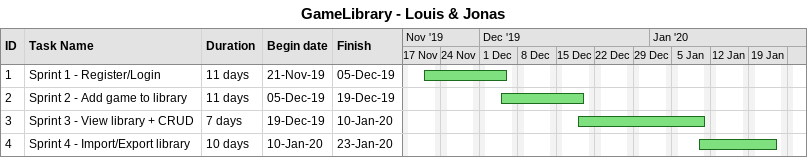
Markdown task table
GameLibrary - Louis & Jonas

| ID | Task | Duration | Start | Finish |
|---|---|---|---|---|
| 1 | Sprint 1 - Register/Login | 11d | 2019-11-21 | 2019-12-05 |
| 2 | Sprint 2 - Add game to library | 11d | 2019-12-05 | 2019-12-19 |
| 3 | Sprint 3 - View library + CRUD | 7d | 2019-12-19 | 2020-01-10 |
| 4 | Sprint 4 - Import/Export library | 10d | 2020-01-10 | 2020-01-23 |
